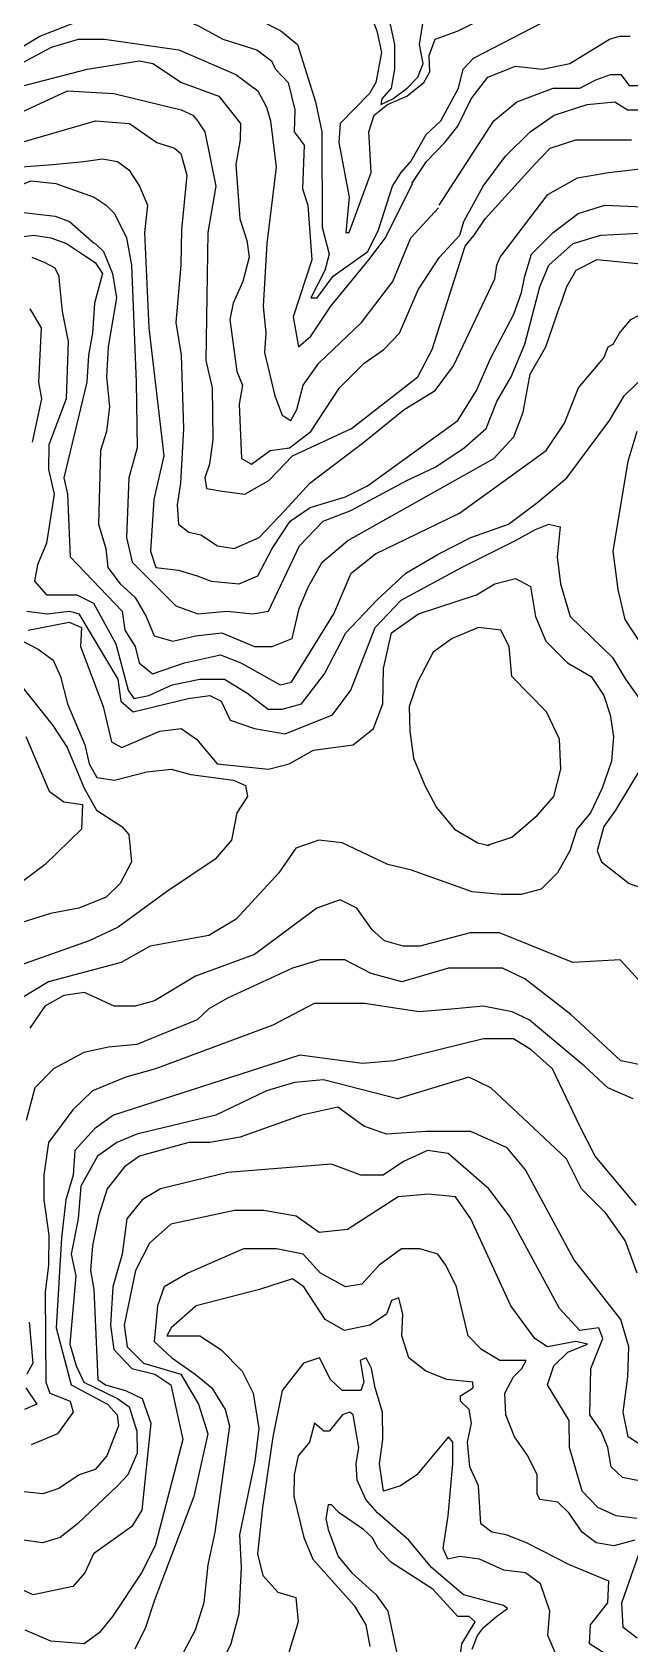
# Model space of a CAD drawing. Extents: x 3000 to 7000, y 3135 to 5000.
# Drawn here: x 4319 to 4538, y 3847 to 4438 of the extents above; entities that cross this region are included whole.
import ezdxf

# ---------------------------------------------------------------- set-up
doc = ezdxf.new("R2010")
doc.units = 0
doc.header["$MEASUREMENT"] = 0
doc.layers.add('TOPO_DIG', color=1, linetype='Continuous')

msp = doc.modelspace()

# ---------------------------------------------------------------- linework, layer by layer
at = {"layer": 'TOPO_DIG', "color": 1, "linetype": 'Continuous'}
for points, elevation in [([(4313.875, 4507), (4300.5625, 4502), (4288.4375, 4493), (4283.0625, 4490), (4276.09375, 4490), (4257.71875, 4493), (4253.40625, 4492), (4250.78125, 4487), (4257.5, 4473), (4266, 4468), (4271.4375, 4461), (4277.28125, 4446), (4274.96875, 4431), (4267.09375, 4419), (4262.4375, 4416), (4261.8125, 4414), (4268.78125, 4414), (4277.84375, 4412), (4288.875, 4412), (4338.875, 4425), (4358.125, 4428), (4362.9375, 4427), (4373.5, 4420), (4387.1875, 4415)], 38), ([(4337.25, 4488), (4328.78125, 4481), (4319.9375, 4477), (4299.625, 4476), (4295.65625, 4475), (4294.59375, 4471), (4300.46875, 4464), (4309.25, 4457), (4308.78125, 4453), (4297.625, 4445), (4292.75, 4440), (4289.625, 4435), (4288.375, 4429), (4286.21875, 4425), (4287.65625, 4423), (4299.75, 4424), (4321.4375, 4437), (4341.90625, 4445), (4356.28125, 4448), (4362.90625, 4448), (4379.5, 4441), (4388.6875, 4436), (4401.125, 4432)], 34), ([(4363.4375, 4466), (4374.875, 4473), (4389.4375, 4470), (4398.0625, 4467), (4406.1875, 4467), (4412.6875, 4468), (4428.15625, 4466), (4434.4375, 4464), (4438, 4461), (4440.34375, 4456), (4442.1875, 4447), (4445.25, 4439), (4446.9375, 4431), (4444.90625, 4420), (4442.5625, 4416), (4431.78125, 4405)], 30), ([(4442.625, 4396), (4442.25, 4402), (4444.25, 4408), (4449.1875, 4412), (4456.1875, 4415), (4462.46875, 4420), (4464.6875, 4424), (4464.375, 4430), (4466.65625, 4436), (4475.125, 4439), (4480.9375, 4442), (4488.21875, 4449), (4494.28125, 4452), (4498.8125, 4453), (4515.3125, 4449), (4535.03125, 4455), (4541.65625, 4455)], 30), ([(4252.3125, 4443), (4247.46875, 4435), (4239.1875, 4418), (4228.125, 4404), (4222.34375, 4400), (4218.625, 4392), (4220.3125, 4391), (4238.625, 4394), (4248, 4393), (4270.65625, 4389), (4283.25, 4389), (4341.875, 4406), (4354.46875, 4405), (4364.5, 4398), (4370.9375, 4396)], 42), ([(4222.03125, 4442), (4221.1875, 4434), (4212.09375, 4418), (4206.5625, 4410), (4203.53125, 4403), (4205.0625, 4397), (4203.90625, 4390), (4193.90625, 4368), (4195.625, 4363), (4197.65625, 4361), (4201.71875, 4363), (4209.84375, 4366), (4217.0625, 4370), (4230.6875, 4374), (4246.5625, 4373), (4264, 4377), (4291.625, 4375), (4303.5, 4378), (4318.1875, 4384), (4327.3125, 4383), (4341.46875, 4378), (4345.875, 4375), (4348.875, 4372)], 46), ([(4458.0625, 4383), (4463.5, 4391), (4470.125, 4398), (4474.90625, 4404), (4479.8125, 4414), (4486, 4422), (4496.09375, 4426), (4506.0625, 4425), (4516.125, 4427), (4530.625, 4436), (4534.25, 4437), (4538.25, 4437)], 34), ([(4401.125, 4432), (4406.5625, 4428), (4408.0625, 4425)], 34), ([(4408.0625, 4425), (4412.6875, 4420), (4415.15625, 4410), (4414.90625, 4402), (4418.53125, 4397), (4417.90625, 4381), (4419.84375, 4375), (4421.40625, 4355), (4414.5, 4334), (4416.46875, 4323), (4421, 4327), (4428.28125, 4338), (4442.25, 4355), (4448.40625, 4363), (4458.25, 4383)], 34), ([(4387.1875, 4415), (4395.21875, 4405), (4395.0625, 4399), (4393.5, 4390), (4394.90625, 4370), (4397.53125, 4362), (4398.3125, 4356), (4396, 4347), (4392.4375, 4339), (4391.25, 4333), (4393.8125, 4314), (4395.875, 4309), (4394.625, 4302), (4395.5, 4282), (4399.1875, 4280), (4406.0625, 4285), (4413.1875, 4286), (4421.03125, 4292), (4431.53125, 4308), (4440.5625, 4317), (4447.78125, 4322), (4453.59375, 4328), (4460.375, 4344), (4468.25, 4356), (4475.6875, 4364), (4477.1875, 4369)], 38), ([(4477.1875, 4369), (4484.25, 4382), (4492.5, 4393), (4501.5, 4402), (4510.375, 4408), (4522.375, 4412), (4532.5625, 4413), (4537.25, 4410), (4553.5, 4410)], 38), ([(4431.78125, 4405), (4431.3125, 4398), (4435.0625, 4378), (4433.875, 4365), (4435.03125, 4365), (4443.15625, 4387), (4442.625, 4396)], 30), ([(4370.9375, 4396), (4373.3125, 4394), (4375.4375, 4386), (4373.5, 4366), (4373.28125, 4353), (4371.375, 4332), (4373.34375, 4320), (4374.1875, 4293), (4373.125, 4273), (4371.90625, 4265), (4372.375, 4258), (4376.1875, 4255), (4380.625, 4254), (4386.6875, 4250), (4392.8125, 4249), (4402.0625, 4253), (4411.46875, 4263), (4420.625, 4273), (4429.8125, 4280), (4440.46875, 4288), (4455.21875, 4300), (4466.625, 4307), (4473.40625, 4316), (4488.5625, 4348), (4489.21875, 4353), (4490.46875, 4356)], 42), ([(4490.46875, 4356), (4508, 4379), (4518.84375, 4385), (4530.3125, 4387), (4547.28125, 4389)], 42), ([(4348.875, 4372), (4353.375, 4363), (4355.15625, 4353), (4356.90625, 4310), (4357.25, 4286), (4354.15625, 4275), (4353.375, 4253), (4355.4375, 4244), (4371.375, 4228), (4379.5, 4225), (4390.09375, 4226), (4399.75, 4225), (4405.4375, 4226), (4416.78125, 4250), (4425.53125, 4259), (4435.625, 4263), (4456.25, 4274), (4466.9375, 4279), (4477.25, 4286), (4485.34375, 4293), (4489.3125, 4303), (4494.5, 4312), (4499.53125, 4324), (4505.0625, 4345)], 46), ([(4311.90625, 4363), (4319.21875, 4364), (4325.5625, 4363), (4331.3125, 4361), (4337.125, 4357)], 50), ([(4505.0625, 4345), (4508.375, 4353), (4517.25, 4361), (4527.40625, 4364), (4546.5625, 4365)], 46), ([(4337.125, 4357), (4341.8125, 4354), (4344.5, 4350), (4341.625, 4339), (4340.8125, 4328), (4339.3125, 4320), (4338.78125, 4310), (4330.25, 4275), (4331.6875, 4269), (4332.625, 4246), (4351.78125, 4226), (4352.6875, 4219), (4356.4375, 4213), (4357.9375, 4207), (4362.875, 4203), (4374.625, 4207), (4387.8125, 4210), (4395.28125, 4207), (4409.6875, 4199), (4413.9375, 4200), (4429.4375, 4225), (4435.75, 4240), (4444.75, 4247), (4475.5625, 4262), (4507.40625, 4285), (4514.0625, 4295), (4519.21875, 4308), (4528.53125, 4319), (4530.09375, 4323), (4532, 4324)], 50), ([(4317.8125, 4337), (4321.9375, 4330), (4321, 4310), (4322.125, 4304), (4318.6875, 4288)], 54), ([(4532, 4324), (4534.34375, 4328), (4538.46875, 4333), (4544.125, 4336), (4572.59375, 4339), (4580.75, 4340), (4590.0625, 4339), (4592.75, 4337), (4595.125, 4333), (4594.5, 4327), (4591.125, 4319), (4585.3125, 4310), (4574.78125, 4300), (4565.375, 4293)], 50), ([(4316.75, 4226), (4324.21875, 4225), (4332.4375, 4226), (4335.875, 4225), (4350.09375, 4201), (4351.25, 4193), (4355.8125, 4189), (4376, 4194), (4383.875, 4195), (4388.125, 4193), (4391.375, 4186), (4400.34375, 4183), (4411.625, 4181), (4428.96875, 4188), (4435.65625, 4197), (4444.59375, 4220), (4454.1875, 4230), (4476.25, 4242), (4496.09375, 4252), (4503.46875, 4256), (4508.375, 4258), (4512.5625, 4257), (4511.4375, 4246), (4512.625, 4236), (4516.25, 4224), (4531.75, 4209), (4536.46875, 4201), (4545.75, 4188)], 54), ([(4485.5, 4140), (4494.78125, 4143), (4504.0625, 4151), (4510.25, 4158), (4512.75, 4168), (4512.25, 4179), (4507.5, 4189), (4494.78125, 4202), (4493.78125, 4213), (4490.78125, 4219), (4482.53125, 4220), (4472.875, 4216), (4465.875, 4211), (4460.125, 4200), (4457.125, 4191), (4457.3125, 4182), (4458.625, 4172), (4462.84375, 4162), (4467.125, 4154), (4473.71875, 4146), (4482.34375, 4141), (4486.4375, 4140)], 58), ([(4313.28125, 4216), (4320.84375, 4212), (4326.40625, 4208), (4329.0625, 4202), (4331.625, 4192), (4337.96875, 4177), (4339.59375, 4170), (4342.4375, 4165), (4348.875, 4164), (4360.71875, 4167), (4369.71875, 4168), (4376.96875, 4166), (4392.5625, 4164), (4397.03125, 4162), (4397.75, 4158), (4393.8125, 4152), (4391.90625, 4142), (4385.84375, 4135), (4368.03125, 4123), (4350.3125, 4110), (4339.625, 4105), (4314, 4096)], 58), ([(4316.375, 4180), (4324.9375, 4160), (4330.25, 4156), (4337.21875, 4155), (4336.78125, 4146), (4323.4375, 4133), (4301.875, 4117)], 62), ([(4542.46875, 4169), (4532.875, 4153), (4528.5625, 4147), (4526.09375, 4138), (4527.75, 4134), (4537.90625, 4126), (4552.21875, 4121)], 54), ([(4542.90625, 4089), (4534.53125, 4098), (4517.1875, 4097), (4490.25, 4108), (4479.53125, 4108), (4461, 4103), (4454.875, 4103), (4448, 4105), (4443.5, 4109), (4437.875, 4117), (4431.78125, 4120), (4423.25, 4117), (4400.25, 4100), (4378.625, 4092), (4363.59375, 4083), (4356.5, 4081), (4348.8125, 4081), (4337.90625, 4086), (4330.3125, 4085), (4323.375, 4081), (4317.78125, 4073)], 54), ([(4539.28125, 4047), (4530.0625, 4051), (4521.4375, 4059), (4501.125, 4076), (4494.90625, 4079), (4484.25, 4081), (4474, 4080), (4460.78125, 4079), (4440.6875, 4082), (4422.25, 4082), (4407.03125, 4074), (4363.9375, 4058), (4353.125, 4055), (4340.78125, 4050), (4333.59375, 4043), (4324.6875, 4031), (4323, 4019), (4322.90625, 4010), (4324.75, 3997), (4324.65625, 3986), (4323.40625, 3976), (4323.6875, 3943), (4325.125, 3939), (4332.625, 3936), (4333.78125, 3932), (4327.9375, 3924), (4318.375, 3920)], 50), ([(4540.84375, 3983), (4536.40625, 3995), (4529.34375, 4005), (4520.34375, 4014), (4514.8125, 4025), (4487.03125, 4051), (4479.03125, 4055), (4452.75, 4047), (4425.6875, 4054), (4414.9375, 4053), (4404.65625, 4050), (4386.0625, 4041), (4357.125, 4034), (4349.8125, 4031), (4342.6875, 4026), (4336.53125, 4015), (4335.5625, 4003), (4333, 3990), (4334.75, 3982), (4332.5, 3957), (4334.8125, 3949), (4337.625, 3943), (4350, 3937), (4354.25, 3934), (4357.09375, 3925), (4357.21875, 3917), (4353.8125, 3909), (4350.0625, 3905), (4335.375, 3891), (4328.9375, 3886), (4322.46875, 3884), (4308.90625, 3886)], 46), ([(4545.9375, 3906), (4535.375, 3908), (4531.25, 3912), (4530.0625, 3919), (4527.53125, 3925), (4523.4375, 3931), (4523.8125, 3948), (4528.21875, 3959), (4526.6875, 3963), (4519.78125, 3962), (4512.3125, 3970), (4493.875, 4004), (4486.375, 4014), (4471.4375, 4027), (4463.84375, 4028), (4455.0625, 4024), (4447.5625, 4019), (4439.375, 4019), (4428.5625, 4023), (4390.46875, 4020), (4365.84375, 4014), (4359.125, 4010), (4353.40625, 4003), (4351.75, 3990), (4348.3125, 3978), (4347.4375, 3964), (4348.6875, 3955), (4355.21875, 3948), (4363.6875, 3946), (4369.53125, 3942), (4373.96875, 3922), (4363.84375, 3883), (4358.84375, 3873), (4348.1875, 3857), (4343.3125, 3851), (4337.8125, 3847), (4325.5625, 3848), (4316.15625, 3852)], 42), ([(4539.96875, 3885), (4532.28125, 3883), (4525.6875, 3884), (4520.5625, 3888), (4515.75, 3895), (4511.65625, 3899), (4505.03125, 3900), (4504.03125, 3902), (4504.0625, 3909), (4500.625, 3916), (4495.75, 3923), (4492.53125, 3931), (4492.21875, 3939), (4495.375, 3945), (4498.46875, 3948), (4500.0625, 3951), (4490.34375, 3951), (4483.625, 3955), (4478.78125, 3960), (4474.4375, 3978), (4470.5625, 3986), (4467.5625, 3990), (4461.0625, 3992), (4454.3125, 3992), (4446.09375, 3986), (4439.65625, 3979), (4433.75, 3978), (4424.59375, 3983), (4418.125, 3990), (4408.34375, 3992), (4396.25, 3992), (4375.8125, 3983), (4367.1875, 3978), (4364.71875, 3971), (4363.53125, 3958), (4369.9375, 3952), (4378.5, 3946), (4384.6875, 3941), (4389.53125, 3933), (4391.125, 3927), (4385.6875, 3888), (4383.125, 3876), (4381.6875, 3862), (4378.5, 3852), (4372.21875, 3840)], 38), ([(4511.875, 3841), (4507.9375, 3850), (4508.6875, 3859), (4505.3125, 3869), (4499.78125, 3873), (4491.84375, 3874), (4482.875, 3878), (4475.6875, 3879), (4471.28125, 3878), (4469.59375, 3882), (4471.40625, 3894), (4473.09375, 3913), (4473.15625, 3921), (4471.46875, 3923), (4459.875, 3909), (4453.875, 3905), (4447.625, 3903), (4446.21875, 3913), (4447.4375, 3922), (4447.25, 3932), (4444.5625, 3941), (4443.3125, 3948), (4441.28125, 3952), (4439.15625, 3951), (4440.4375, 3943), (4439.3125, 3940), (4432.4375, 3940), (4428.21875, 3944), (4424.15625, 3952), (4418.3125, 3950), (4410.5, 3940), (4407.09375, 3923), (4403.28125, 3897), (4401.375, 3880), (4403.34375, 3872), (4408.875, 3866), (4415.46875, 3864), (4416.375, 3855), (4412.0625, 3841)], 34), ([(4475.65625, 3841), (4476.4375, 3847), (4481.375, 3855), (4479.09375, 3857), (4474.9375, 3857), (4465.75, 3867), (4450.40625, 3877), (4445.75, 3882), (4443.5625, 3886), (4440.3125, 3889), (4431.40625, 3895), (4428.53125, 3898), (4427.375, 3898), (4426.46875, 3893), (4427.3125, 3889), (4431.0625, 3879), (4436, 3873), (4444.9375, 3865), (4449.25, 3859), (4454.09375, 3836)], 30), ([(4540.75, 3849), (4535.65625, 3853), (4535.15625, 3862), (4542.09375, 3882)], 38)]:
    msp.add_lwpolyline(points, dxfattribs=dict(at, elevation=elevation))
at = {"layer": 'TOPO_DIG', "color": 3, "linetype": 'Continuous'}
for points, elevation in [([(4325.3125, 4497), (4322.1875, 4495), (4310.75, 4490), (4302.375, 4489), (4282.90625, 4481), (4270.53125, 4480), (4268.28125, 4476), (4272.25, 4469), (4287.25, 4461), (4288.9375, 4454), (4287.90625, 4447), (4283.4375, 4432), (4279.90625, 4424), (4276.625, 4421), (4276.15625, 4419), (4285.59375, 4418), (4297.125, 4419), (4307, 4423), (4325.8125, 4433), (4335.65625, 4436), (4345.25, 4436), (4372.5, 4432), (4393.5, 4423)], 36), ([(4367.09375, 4463), (4371.78125, 4465), (4377.75, 4466), (4381.65625, 4465), (4394.3125, 4447), (4409.9375, 4439), (4416.03125, 4434), (4422.6875, 4413)], 32), ([(4449.75, 4443), (4451.6875, 4434), (4451.75, 4425), (4450.4375, 4418), (4447.0625, 4414), (4446.625, 4412), (4451.0625, 4414), (4456.375, 4418), (4460.25, 4422), (4462.28125, 4427), (4460.875, 4434), (4462.5, 4444)], 28), ([(4454.09375, 4387), (4457.71875, 4391), (4463.28125, 4401), (4468.75, 4406), (4475.1875, 4418), (4476.875, 4425), (4480.6875, 4429), (4505.8125, 4442), (4516.90625, 4445), (4537.625, 4447), (4541.5, 4445)], 32), ([(4206.375, 4441), (4204.4375, 4433), (4199.3125, 4424), (4196.40625, 4416), (4194.625, 4407), (4194.125, 4390), (4190.25, 4374), (4189.96875, 4360), (4194.0625, 4353), (4196.9375, 4351), (4200.125, 4349), (4207.15625, 4357), (4212.0625, 4361), (4220.65625, 4364), (4248.5625, 4369), (4269.0625, 4370), (4292.75, 4369), (4303.375, 4370), (4310.1875, 4373), (4327.09375, 4371), (4332.4375, 4369), (4341.5625, 4361)], 48), ([(4240.8125, 4441), (4239.9375, 4433), (4234.5, 4426), (4226.59375, 4418), (4211.8125, 4393), (4208.59375, 4385), (4204.5625, 4380), (4204.34375, 4377), (4219.40625, 4377), (4227.625, 4381), (4236.3125, 4383), (4247.96875, 4384), (4258.5, 4382), (4274.625, 4382), (4289.59375, 4383), (4301.8125, 4385), (4313.3125, 4389), (4326.25, 4390), (4337.65625, 4391), (4344.5625, 4392), (4350.03125, 4391), (4354.1875, 4388), (4358.03125, 4382)], 44), ([(4264.46875, 4439), (4260.5, 4432), (4253.21875, 4425), (4247.0625, 4413), (4238.65625, 4402), (4241.6875, 4400), (4260.625, 4405), (4284.1875, 4403), (4310, 4407), (4331.65625, 4417), (4348.625, 4416), (4373.375, 4410), (4377.65625, 4408), (4379.40625, 4406)], 40), ([(4393.5, 4423), (4401.46875, 4417), (4404.75, 4411), (4406.1875, 4406), (4408.28125, 4389), (4404.8125, 4361), (4403.5, 4338), (4404.46875, 4328), (4403.96875, 4321), (4407.78125, 4305), (4410.5, 4298), (4413.65625, 4296), (4415.875, 4300), (4418.125, 4309), (4423.9375, 4317), (4439.53125, 4332), (4451.09375, 4347), (4457.71875, 4363), (4467.90625, 4374)], 36), ([(4468.0625, 4375), (4488.1875, 4406), (4496.65625, 4413), (4509.9375, 4418), (4519.6875, 4418), (4525.59375, 4421), (4530.96875, 4423), (4534.75, 4423), (4537.8125, 4419), (4546.84375, 4419)], 36), ([(4422.6875, 4413), (4425.03125, 4402), (4425.09375, 4367), (4427.75, 4357), (4426.1875, 4351), (4421.03125, 4341), (4423.34375, 4341), (4429.15625, 4349), (4441.90625, 4358), (4445.875, 4366), (4450.9375, 4382), (4454.09375, 4387)], 32), ([(4379.40625, 4406), (4382.125, 4402), (4386.15625, 4382), (4383.1875, 4365), (4382.4375, 4318), (4384.75, 4308), (4385.03125, 4289), (4383.84375, 4280), (4382.125, 4275), (4382.65625, 4271), (4388.375, 4270), (4396.78125, 4269), (4405.53125, 4274), (4414.28125, 4283), (4435.9375, 4293), (4460.25, 4312), (4465.5625, 4322), (4477.625, 4360), (4480.90625, 4364)], 40), ([(4480.90625, 4364), (4484.96875, 4370), (4503.0625, 4390), (4508.90625, 4396), (4518.21875, 4399), (4538.6875, 4399)], 40), ([(4358.03125, 4382), (4361, 4375), (4359.875, 4365), (4361.5, 4330), (4367.0625, 4283), (4363.3125, 4267), (4362.125, 4248), (4364.0625, 4242), (4372.4375, 4241), (4379.25, 4239), (4384.34375, 4237), (4394.6875, 4236), (4401.5, 4239), (4406.84375, 4249), (4413.4375, 4259), (4420.6875, 4264), (4433.6875, 4268), (4441.75, 4272), (4474.90625, 4296), (4481.75, 4307), (4487.09375, 4319), (4495.5625, 4335), (4498.375, 4343), (4499.5625, 4349)], 44), ([(4499.5625, 4349), (4501.96875, 4357), (4509.9375, 4365), (4519.09375, 4372), (4528.9375, 4375), (4551.46875, 4374)], 44), ([(4341.8125, 4361), (4344.875, 4358), (4348.1875, 4350), (4349.625, 4341), (4346.59375, 4323), (4346, 4312), (4347.125, 4301), (4346.03125, 4292), (4343.71875, 4285), (4343.0625, 4258), (4345.71875, 4249), (4346.4375, 4242), (4350.96875, 4236), (4356.5, 4231), (4360.5625, 4224), (4363.4375, 4217), (4370.3125, 4215), (4378.65625, 4217), (4388.34375, 4218), (4400.3125, 4213), (4406.84375, 4213), (4414.125, 4216), (4416.65625, 4227), (4420.125, 4235), (4425.125, 4244), (4434.5625, 4252), (4488.1875, 4282), (4495.46875, 4290), (4498.9375, 4299), (4501.5625, 4313), (4507.21875, 4323), (4512.40625, 4338)], 48), ([(4318.59375, 4356), (4323.3125, 4354), (4327, 4352), (4328.4375, 4349), (4328.625, 4347)], 52), ([(4545.875, 4353), (4526.03125, 4355), (4518.25, 4351), (4514.90625, 4345), (4512.40625, 4338)], 48), ([(4328.625, 4347), (4329.75, 4336), (4331.875, 4325), (4331.1875, 4304), (4324.84375, 4287), (4324.6875, 4278), (4326.8125, 4269), (4323.9375, 4251), (4320.6875, 4243), (4319.59375, 4237), (4323.90625, 4232), (4335.125, 4232), (4341.1875, 4229), (4349.4375, 4214), (4353.90625, 4197), (4356, 4194), (4361.5, 4195), (4370.09375, 4199), (4380.1875, 4201), (4389.25, 4201), (4397.5, 4196), (4405.375, 4190), (4410.5, 4190), (4417.5, 4192), (4426, 4203), (4433.875, 4218), (4445.15625, 4230), (4455.84375, 4240), (4467.96875, 4247), (4479.75, 4253), (4493.53125, 4258), (4504.28125, 4266), (4515.03125, 4275), (4530.6875, 4296), (4536.0625, 4305), (4544.21875, 4313)], 52), ([(4540.625, 4292), (4537.34375, 4281), (4531.875, 4248), (4533.65625, 4234), (4536.28125, 4223), (4542.125, 4214)], 52), ([(4317.25, 4219), (4332.25, 4222), (4336.75, 4220), (4336.4375, 4213), (4344.6875, 4191), (4347.8125, 4178), (4351.625, 4176), (4365.5, 4182), (4373.34375, 4183), (4379.03125, 4179), (4386.65625, 4170), (4405.4375, 4168), (4413, 4170), (4421.9375, 4175), (4436.5625, 4177), (4444.03125, 4183), (4447.40625, 4192), (4447.65625, 4205), (4450.5625, 4218), (4460.5625, 4225), (4481.78125, 4232), (4488.53125, 4236), (4496.09375, 4238), (4501.625, 4235), (4503.4375, 4224), (4507.28125, 4215), (4515.1875, 4207), (4523.875, 4202), (4528.59375, 4195), (4530.84375, 4188), (4532.0625, 4180), (4531.34375, 4171), (4527.96875, 4161), (4523.71875, 4152), (4518.625, 4146), (4516.0625, 4138), (4511.5625, 4130), (4505.59375, 4124), (4498.25, 4122), (4490.84375, 4122), (4480.21875, 4123), (4458, 4131), (4449.21875, 4133), (4432.46875, 4141), (4423.9375, 4142), (4415.5, 4139), (4409.25, 4130), (4393.59375, 4113), (4383.5, 4107), (4362.0625, 4103), (4351.3125, 4097), (4324.625, 4090), (4304.6875, 4078)], 56), ([(4309.625, 4205), (4326.25, 4184), (4331.5625, 4176), (4337.75, 4161), (4342.28125, 4153), (4351.59375, 4147), (4354.125, 4144), (4355.09375, 4134), (4350.96875, 4126), (4345.90625, 4121), (4335.84375, 4117), (4325.375, 4115), (4312.59375, 4111)], 60), ([(4544.5, 4059), (4534.75, 4061), (4516.46875, 4078), (4499.5625, 4091), (4491.34375, 4095), (4480.6875, 4095), (4471.5, 4095), (4454.375, 4090), (4443.1875, 4093), (4433.4375, 4098), (4424.4375, 4098), (4414.21875, 4095), (4390.4375, 4084), (4383.5625, 4080), (4379.25, 4076), (4357.0625, 4067), (4346.6875, 4066), (4337.625, 4064), (4326.5, 4058), (4319.71875, 4051), (4316.5, 4039)], 52), ([(4540.40625, 4008), (4525.3125, 4026), (4519.75, 4037), (4509.75, 4058), (4501.875, 4065), (4495.375, 4069), (4484.375, 4069), (4451.59375, 4061), (4439.96875, 4060), (4416.9375, 4063), (4348.5625, 4041), (4341.53125, 4036), (4334.375, 4028), (4333.78125, 4019), (4331.09375, 4010), (4329.5, 3996), (4327.4375, 3963), (4333, 3942), (4346.3125, 3935), (4349.84375, 3931), (4350.40625, 3927), (4346.0625, 3916), (4341.8125, 3911), (4335.96875, 3909), (4328.53125, 3904), (4322.625, 3902), (4294.8125, 3905)], 48), ([(4545.0625, 3918), (4537.4375, 3923), (4535.625, 3932), (4537.375, 3945), (4537.71875, 3956), (4534.75, 3966), (4517.5, 3988), (4499.75, 4021), (4493.125, 4029), (4479.71875, 4035), (4463.375, 4035), (4448.8125, 4034), (4440.40625, 4037), (4430.9375, 4044), (4417.71875, 4041), (4395.03125, 4033), (4383.90625, 4031), (4376.15625, 4031), (4358.125, 4026), (4352.625, 4022), (4346.25, 4014), (4343.09375, 4004), (4340.78125, 3993), (4340.0625, 3984), (4341.3125, 3977), (4342.78125, 3944), (4345.5625, 3942), (4352.9375, 3940), (4359.09375, 3937), (4362.28125, 3928), (4359, 3896), (4355.25, 3890), (4341.25, 3880), (4338.0625, 3873), (4333.625, 3868), (4319, 3865), (4299.5, 3874)], 44), ([(4540.65625, 3893), (4533.125, 3894), (4526.3125, 3897), (4520.59375, 3903), (4515.90625, 3919), (4515.84375, 3929), (4507.875, 3942), (4510.21875, 3949), (4515.34375, 3954), (4522.5625, 3957), (4518.28125, 3958), (4507.90625, 3956), (4503.21875, 3959), (4494.375, 3971), (4479.75, 4003), (4474.09375, 4011), (4464.1875, 4012), (4453.03125, 4011), (4434.4375, 3999), (4424.0625, 3998), (4415.59375, 4004), (4403.78125, 4006), (4393, 4006), (4369.625, 4001), (4361.78125, 3994), (4356.625, 3984), (4352.4375, 3964), (4353.59375, 3956), (4359.5625, 3950), (4373.21875, 3946), (4379.71875, 3935), (4383.15625, 3924), (4378, 3901), (4363.625, 3863), (4360.34375, 3853), (4356.375, 3845)], 40), ([(4531.21875, 3842), (4523.28125, 3847), (4523.65625, 3854), (4530.0625, 3862), (4530.40625, 3870), (4515.9375, 3876), (4500.125, 3884), (4492.75, 3887), (4487.4375, 3888), (4483.34375, 3891), (4482.5625, 3905), (4479.34375, 3912), (4478.5625, 3921), (4479.9375, 3928), (4479.0625, 3933), (4475.96875, 3936), (4475.96875, 3938), (4480.625, 3941), (4480.4375, 3943), (4470.875, 3944), (4463.15625, 3947), (4456.96875, 3952), (4454.375, 3960), (4454.78125, 3968), (4453.25, 3974), (4450.625, 3973), (4448.71875, 3968), (4442.6875, 3964), (4433.34375, 3962), (4426.25, 3966), (4418.375, 3978), (4414.25, 3981), (4402.1875, 3977), (4378.9375, 3971), (4369.71875, 3963), (4368.09375, 3960), (4380.28125, 3960), (4387.9375, 3955), (4395.75, 3947), (4399.8125, 3939), (4401.9375, 3926), (4400.4375, 3914), (4394.78125, 3887), (4395.40625, 3875), (4394.59375, 3858), (4391.59375, 3847), (4379.75, 3823)], 36), ([(4317.625, 3965), (4318.90625, 3950), (4316.71875, 3946)], 52), ([(4316.375, 3941), (4320.34375, 3935), (4315.84375, 3933)], 52), ([(4480.25, 3845), (4482.15625, 3850), (4484.375, 3853), (4489.1875, 3857), (4493.1875, 3860), (4491.6875, 3861), (4477.0625, 3865), (4465.28125, 3875), (4457, 3885), (4445.46875, 3895), (4441.125, 3900), (4438, 3907), (4437.6875, 3913), (4438.59375, 3919), (4436.46875, 3931), (4435.34375, 3932), (4432.625, 3931), (4427.6875, 3925), (4425.75, 3925), (4422.3125, 3928), (4420.4375, 3921), (4416.375, 3916), (4414.8125, 3909), (4414.75, 3901), (4418.40625, 3886), (4421.71875, 3878), (4436.90625, 3861), (4441.125, 3854), (4442.59375, 3846)], 32)]:
    msp.add_lwpolyline(points, dxfattribs=dict(at, elevation=elevation))

doc.saveas('drawing.dxf')
